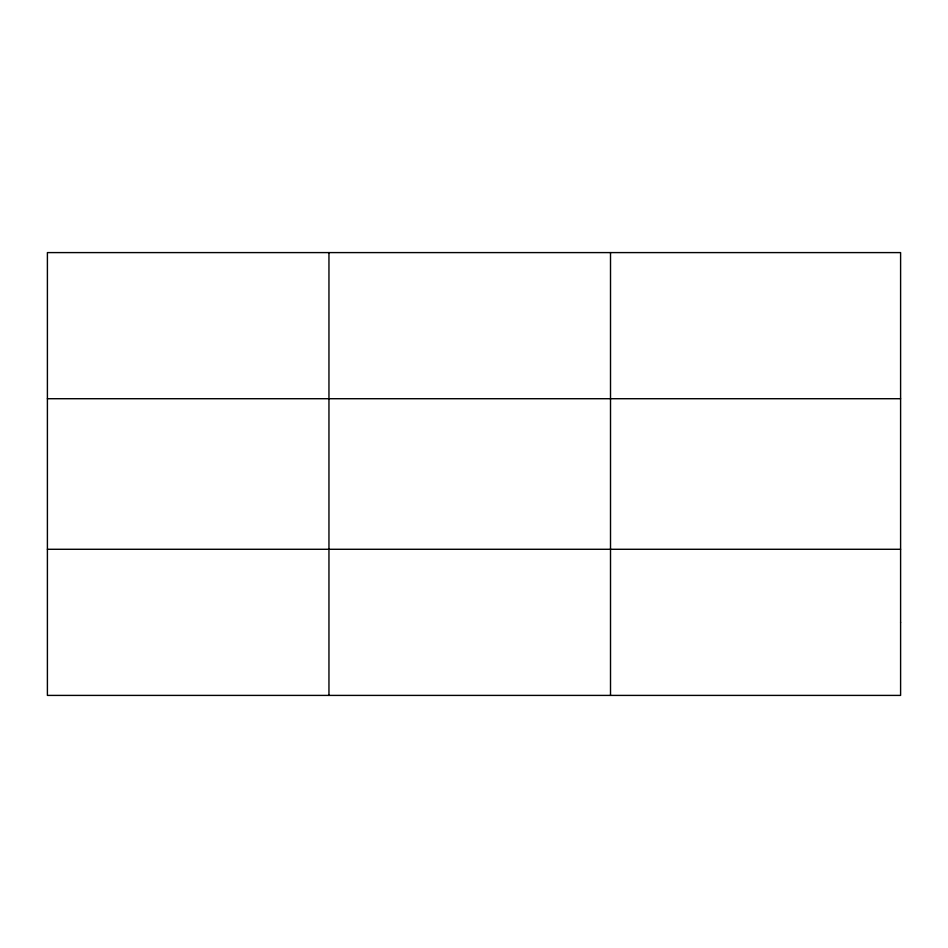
<?xml version="1.0" encoding="UTF-8"?>
<svg xmlns="http://www.w3.org/2000/svg" width="948" height="948" viewBox="0 0 948 948"><rect width="100%" height="100%" fill="white"/><g stroke="black" fill="none" stroke-linecap="round" stroke-linejoin="round"><path stroke-width="1.42" d="M328.956 252.595L328.956 695.405M610.512 252.595L610.512 695.405M47.4 398.717L900.6 398.717M47.4 549.283L900.6 549.283M900.6 622.338L900.6 695.405L47.4 695.405L47.4 252.595L900.6 252.595L900.6 622.338"/></g></svg>
